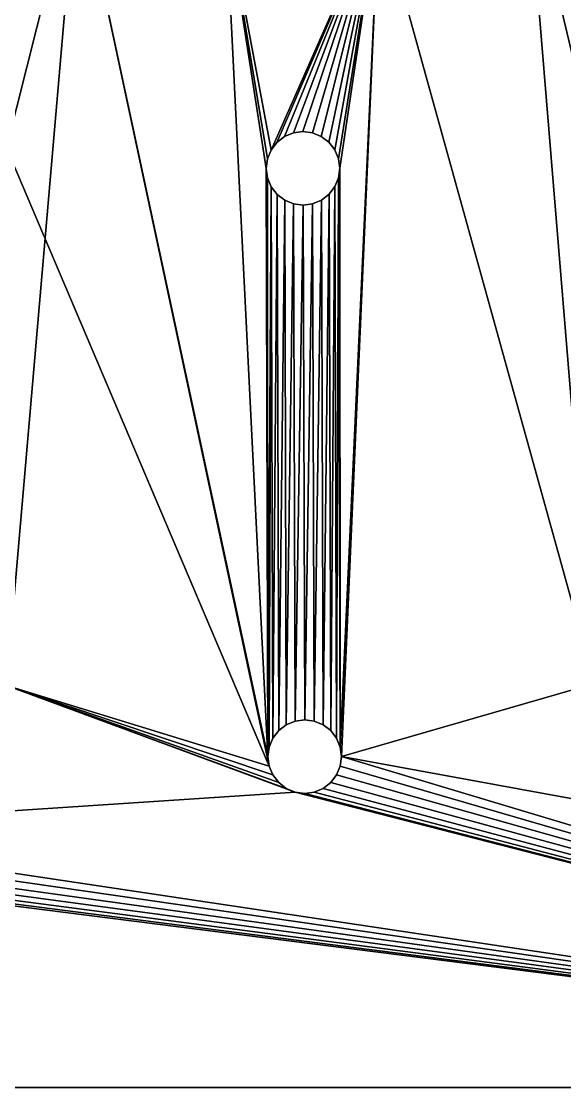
# Model space of a CAD drawing. Header units: metres. Extents: x 0.5 to 11.6, y 0.4 to 11.6.
# Drawn here: x 8.157 to 9.081, y 5.607 to 7.42 of the extents above; entities that cross this region are included whole.
import ezdxf

# ---------------------------------------------------------------- set-up
doc = ezdxf.new("R2010")
doc.units = ezdxf.units.M

msp = doc.modelspace()

# ---------------------------------------------------------------- meshes
at = {"layer": 'OutsideLine'}
mesh = msp.add_polyface(dxfattribs=at)
corners = [(8.5787, 6.1542), (8.132, 6.2914), (8.252, 7.6825), (8.5766, 6.1703), (8.5043, 7.6157), (8.5736, 7.1701), (8.5758, 7.154), (6.9463, 6.4095), (6.9484, 6.8356), (7.882, 7.3084), (6.9579, 6.849), (6.9635, 6.8643), (6.965, 6.8805), (7.3329, 7.8575), (7.3329, 9.3575), (7.6409, 8.4741), (7.7092, 8.2221), (7.8404, 7.9964), (8.0255, 7.8124), (8.132, 7.2049), (8.5757, 7.1863), (8.5819, 7.2014), (8.7654, 7.6164), (8.5918, 7.2144), (8.6047, 7.2244), (8.6198, 7.2307), (8.5821, 7.1389), (8.5849, 6.2016), (8.5921, 7.126), (8.5949, 6.2145), (8.6051, 7.1161), (8.6078, 6.2245), (8.6201, 7.1099), (8.6229, 6.2307), (8.6363, 7.1078), (8.6391, 6.2328), (8.6525, 7.11), (8.6552, 6.2307), (8.6676, 7.1163), (7.2294, 8.1075), (7.1757, 8.55), (7.1919, 8.5479), (7.2081, 8.55), (7.2232, 8.5562), (7.2361, 8.5662), (7.246, 8.5791), (7.2523, 8.5942), (7.2544, 8.6104)]
mesh.append_faces([[corners[k] for k in face] for face in [(7, 8, 9), (9, 18, 19), (19, 2, 1), (20, 4, 21), (21, 22, 23), (23, 22, 24), (24, 22, 25), (26, 3, 6), (39, 44, 13)]], dxfattribs={"vtx0": -1, "vtx1": -1})
mesh.append_faces([[corners[k] for k in face] for face in [(0, 1, 2), (3, 4, 5), (9, 12, 13), (9, 13, 14), (9, 14, 15)]], dxfattribs={"vtx0": -1, "vtx1": -1, "vtx2": -1})
mesh.append_faces([[corners[k] for k in face] for face in [(3, 2, 4), (3, 5, 6), (9, 8, 10), (9, 10, 11), (9, 11, 12), (9, 15, 16), (9, 16, 17), (9, 17, 18), (19, 18, 2), (4, 20, 5), (21, 4, 22), (27, 26, 28), (29, 28, 30), (31, 30, 32), (33, 32, 34), (35, 34, 36), (37, 36, 38), (39, 40, 41), (39, 41, 42), (39, 42, 43), (39, 43, 44), (13, 44, 45), (13, 45, 46), (13, 46, 47)]], dxfattribs={"vtx0": -1, "vtx2": -1})
mesh = msp.add_polyface(dxfattribs=at)
corners = [(8.132, 7.2049, 0.0625), (8.5787, 6.1542, 0.0625), (8.252, 7.6825, 0.0625), (8.5766, 6.1703, 0.0625), (8.5043, 7.6157, 0.0625), (8.5736, 7.1701, 0.0625), (8.5758, 7.154, 0.0625), (6.9484, 6.8356, 0.0625), (6.9463, 6.4095, 0.0625), (7.882, 7.3084, 0.0625), (6.9579, 6.849, 0.0625), (6.9635, 6.8643, 0.0625), (6.965, 6.8805, 0.0625), (7.3329, 7.8575, 0.0625), (7.3329, 9.3575, 0.0625), (7.6409, 8.4741, 0.0625), (7.7092, 8.2221, 0.0625), (7.8404, 7.9964, 0.0625), (8.0255, 7.8124, 0.0625), (8.5821, 7.1389, 0.0625), (8.5849, 6.2016, 0.0625), (8.5921, 7.126, 0.0625), (8.5949, 6.2145, 0.0625), (8.6051, 7.1161, 0.0625), (8.6078, 6.2245, 0.0625), (8.6201, 7.1099, 0.0625), (8.6229, 6.2307, 0.0625), (8.6363, 7.1078, 0.0625), (8.6391, 6.2328, 0.0625), (8.6525, 7.11, 0.0625), (8.6552, 6.2307, 0.0625), (8.6676, 7.1163, 0.0625), (8.5819, 7.2014, 0.0625), (8.7654, 7.6164, 0.0625), (8.5757, 7.1863, 0.0625), (8.5918, 7.2144, 0.0625), (8.6047, 7.2244, 0.0625), (7.1607, 8.5562, 0.0625), (7.2294, 8.1075, 0.0625), (7.1757, 8.55, 0.0625), (7.1919, 8.5479, 0.0625), (7.2081, 8.55, 0.0625), (7.2232, 8.5562, 0.0625), (7.2361, 8.5662, 0.0625), (7.246, 8.5791, 0.0625), (7.2523, 8.5942, 0.0625), (7.2544, 8.6104, 0.0625)]
mesh.append_faces([[corners[k] for k in face] for face in [(2, 3, 4), (5, 3, 6), (7, 9, 10), (10, 9, 11), (11, 9, 12), (15, 9, 16), (16, 9, 17), (17, 9, 18), (18, 0, 2), (19, 20, 21), (21, 22, 23), (23, 24, 25), (25, 26, 27), (27, 28, 29), (29, 30, 31), (4, 32, 33), (32, 4, 34), (34, 4, 5), (37, 38, 39), (39, 38, 40), (40, 38, 41), (41, 38, 42), (42, 38, 43), (43, 13, 44), (44, 13, 45), (45, 13, 46)]], dxfattribs={"vtx0": -1, "vtx1": -1})
mesh.append_faces([[corners[k] for k in face] for face in [(0, 1, 2), (4, 3, 5), (12, 9, 13), (13, 9, 14), (14, 9, 15), (14, 46, 13)]], dxfattribs={"vtx0": -1, "vtx1": -1, "vtx2": -1})
mesh.append_faces([[corners[k] for k in face] for face in [(7, 8, 9), (18, 9, 0), (3, 19, 6), (33, 32, 35), (33, 35, 36), (43, 38, 13)]], dxfattribs={"vtx0": -1, "vtx2": -1})
mesh = msp.add_polyface(dxfattribs=at)
corners = [(10.0345, 8.1075, 0.0625), (9.931, 9.3575, 0.0625), (9.931, 7.8575, 0.0625), (10.0095, 8.6104, 0.0625), (10.0116, 8.5942, 0.0625), (10.0179, 8.5791, 0.0625), (10.0278, 8.5662, 0.0625), (10.0407, 8.5562, 0.0625), (10.0558, 8.55, 0.0625), (10.3225, 6.9428, 0.0625), (10.3099, 6.9324, 0.0625), (10.3005, 6.9191, 0.0625), (10.2949, 6.9037, 0.0625), (10.2934, 6.8875, 0.0625), (9.6238, 8.4798, 0.0625), (8.7016, 6.1703, 0.0625), (9.132, 6.2945, 0.0625), (8.7654, 7.6164, 0.0625), (9.0173, 7.6847, 0.0625), (9.132, 7.2049, 0.0625), (9.243, 7.8159, 0.0625), (9.382, 7.3084, 0.0625), (9.4271, 8.001, 0.0625), (10.324, 6.4034, 0.0625), (9.5569, 8.2275, 0.0625), (8.6676, 7.1163, 0.0625), (8.6552, 6.2307, 0.0625), (8.6703, 6.2245, 0.0625), (8.6805, 7.1263, 0.0625), (8.6833, 6.2145, 0.0625), (8.6904, 7.1392, 0.0625), (8.6932, 6.2016, 0.0625), (8.6966, 7.1543, 0.0625), (8.6994, 6.1865, 0.0625), (8.6986, 7.1705, 0.0625), (8.6047, 7.2244, 0.0625), (8.6198, 7.2307, 0.0625), (8.636, 7.2328, 0.0625), (8.6521, 7.2307, 0.0625), (8.6672, 7.2245, 0.0625), (8.6802, 7.2147, 0.0625), (8.6902, 7.2017, 0.0625), (8.6965, 7.1867, 0.0625)]
mesh.append_faces([[corners[k] for k in face] for face in [(0, 1, 2), (3, 0, 4), (4, 0, 5), (5, 0, 6), (6, 0, 7), (7, 0, 8), (9, 2, 10), (10, 2, 11), (11, 2, 12), (12, 2, 13), (17, 16, 18), (18, 19, 20), (19, 18, 16), (20, 21, 22), (22, 23, 24), (24, 23, 14), (25, 27, 28), (28, 29, 30), (30, 31, 32), (32, 33, 34)]], dxfattribs={"vtx0": -1, "vtx1": -1})
mesh.append_faces([[corners[k] for k in face] for face in [(1, 14, 2), (15, 16, 17), (14, 23, 2), (2, 23, 13), (17, 34, 33)]], dxfattribs={"vtx0": -1, "vtx1": -1, "vtx2": -1})
mesh.append_faces([[corners[k] for k in face] for face in [(20, 19, 21), (22, 21, 23), (25, 26, 27), (28, 27, 29), (17, 35, 36), (17, 36, 37), (17, 37, 38), (17, 38, 39), (17, 39, 40), (17, 40, 41), (17, 41, 42), (17, 42, 34), (17, 33, 15)]], dxfattribs={"vtx0": -1, "vtx2": -1})
mesh = msp.add_polyface(dxfattribs=at)
corners = [(9.931, 7.8575), (10.2949, 6.9037), (10.2934, 6.8875), (10.3005, 6.9191), (10.3099, 6.9324), (10.3225, 6.9428), (10.0095, 8.6104), (10.0345, 8.1075), (10.0116, 8.5942), (10.0179, 8.5791), (10.0278, 8.5662), (10.0407, 8.5562), (10.0558, 8.55), (10.0345, 9.1075), (9.243, 7.8159), (9.132, 7.2049), (9.0173, 7.6847), (9.382, 7.3084), (9.4271, 8.001), (10.324, 6.4034), (9.5569, 8.2275), (9.6238, 8.4798), (9.931, 9.3575), (9.132, 6.2945), (8.7016, 6.1703), (8.7654, 7.6164), (8.6198, 7.2307), (8.636, 7.2328), (8.6521, 7.2307), (8.6672, 7.2245), (8.6802, 7.2147), (8.6902, 7.2017), (8.6965, 7.1867), (8.6986, 7.1705), (8.6994, 6.1865), (8.6552, 6.2307), (8.6676, 7.1163), (8.6703, 6.2245), (8.6805, 7.1263), (8.6833, 6.2145), (8.6904, 7.1392), (8.6932, 6.2016), (8.6966, 7.1543)]
mesh.append_faces([[corners[k] for k in face] for face in [(1, 0, 3), (3, 0, 4), (4, 0, 5), (14, 15, 16), (15, 14, 17), (17, 18, 19), (23, 16, 15), (26, 25, 27), (27, 25, 28), (28, 25, 29), (29, 25, 30), (30, 25, 31), (31, 25, 32), (32, 25, 33), (34, 25, 24), (35, 36, 37), (37, 38, 39)]], dxfattribs={"vtx0": -1, "vtx1": -1})
mesh.append_faces([[corners[k] for k in face] for face in [(0, 13, 6), (19, 21, 0), (0, 21, 22), (19, 0, 2), (23, 24, 25), (33, 25, 34)]], dxfattribs={"vtx0": -1, "vtx1": -1, "vtx2": -1})
mesh.append_faces([[corners[k] for k in face] for face in [(0, 1, 2), (6, 7, 0), (7, 6, 8), (7, 8, 9), (7, 9, 10), (7, 10, 11), (7, 11, 12), (17, 14, 18), (19, 18, 20), (19, 20, 21), (23, 25, 16), (37, 36, 38), (39, 38, 40), (41, 40, 42), (34, 42, 33)]], dxfattribs={"vtx0": -1, "vtx2": -1})
mesh = msp.add_polyface(dxfattribs=at)
corners = [(6.6876, 5.6075), (7.5925, 5.9864), (10.5785, 5.6075), (7.5772, 5.9884), (7.563, 5.9943), (7.0644, 6.2914), (7.5507, 6.0037), (7.5413, 6.0159), (7.5354, 6.0301), (7.5334, 6.0454), (7.6078, 5.9885), (7.622, 5.9944), (7.6343, 6.0038), (7.6436, 6.016), (7.6495, 6.0303), (7.6515, 6.0456), (8.6229, 6.11), (8.132, 6.2914), (8.6078, 6.1162), (8.5949, 6.1261), (8.5849, 6.1391), (8.5787, 6.1542), (8.252, 7.6825), (8.5766, 6.1703), (7.5354, 6.0607), (7.5413, 6.0749), (7.5506, 6.0872), (7.5628, 6.0966), (7.5771, 6.1025), (7.5924, 6.1045), (7.6076, 6.1026), (7.6219, 6.0967), (7.6341, 6.0873), (7.6435, 6.0751), (7.6495, 6.0609), (8.5821, 7.1389), (8.5787, 6.1865), (8.5849, 6.2016), (8.5921, 7.126), (8.5949, 6.2145), (8.6051, 7.1161), (8.6078, 6.2245), (8.6201, 7.1099), (8.6229, 6.2307), (8.6363, 7.1078), (8.6391, 6.2328), (8.6525, 7.11), (8.6552, 6.2307)]
mesh.append_faces([[corners[k] for k in face] for face in [(0, 1, 2), (1, 0, 3), (4, 5, 6), (6, 5, 7), (7, 5, 8), (8, 5, 9), (16, 17, 18), (18, 17, 19), (19, 17, 20), (20, 17, 21), (21, 22, 23), (24, 5, 25), (25, 5, 26), (26, 5, 27), (27, 5, 28), (28, 17, 29), (29, 17, 30), (30, 17, 31), (31, 17, 32), (32, 17, 33), (33, 17, 34), (34, 17, 15), (23, 35, 36), (36, 35, 37), (37, 38, 39), (39, 40, 41), (41, 42, 43), (43, 44, 45), (45, 46, 47)]], dxfattribs={"vtx0": -1, "vtx1": -1})
mesh.append_faces([[corners[k] for k in face] for face in [(16, 15, 17)]], dxfattribs={"vtx0": -1, "vtx1": -1, "vtx2": -1})
mesh.append_faces([[corners[k] for k in face] for face in [(2, 1, 10), (2, 10, 11), (2, 11, 12), (2, 12, 13), (2, 13, 14), (2, 14, 15), (5, 24, 9), (28, 5, 17)]], dxfattribs={"vtx0": -1, "vtx2": -1})
mesh = msp.add_polyface(dxfattribs=at)
corners = [(7.5925, 5.9864, 0.0625), (6.6876, 5.6075, 0.0625), (10.5785, 5.6075, 0.0625), (7.0644, 6.2914, 0.0625), (7.563, 5.9943, 0.0625), (7.5507, 6.0037, 0.0625), (7.5413, 6.0159, 0.0625), (7.5354, 6.0301, 0.0625), (7.5334, 6.0454, 0.0625), (7.6078, 5.9885, 0.0625), (7.622, 5.9944, 0.0625), (7.6343, 6.0038, 0.0625), (7.6436, 6.016, 0.0625), (7.6495, 6.0303, 0.0625), (7.6515, 6.0456, 0.0625), (8.6229, 6.11, 0.0625), (8.132, 6.2914, 0.0625), (8.6078, 6.1162, 0.0625), (8.5949, 6.1261, 0.0625), (8.5849, 6.1391, 0.0625), (8.132, 7.2049, 0.0625), (8.5787, 6.1542, 0.0625), (8.252, 7.6825, 0.0625), (8.5766, 6.1703, 0.0625), (7.5771, 6.1025, 0.0625), (7.5628, 6.0966, 0.0625), (7.5506, 6.0872, 0.0625), (7.5413, 6.0749, 0.0625), (7.5354, 6.0607, 0.0625), (7.5924, 6.1045, 0.0625), (7.6076, 6.1026, 0.0625), (7.6219, 6.0967, 0.0625), (7.6341, 6.0873, 0.0625), (7.6435, 6.0751, 0.0625), (7.6495, 6.0609, 0.0625), (8.5821, 7.1389, 0.0625), (8.5787, 6.1865, 0.0625), (8.5849, 6.2016, 0.0625), (8.5921, 7.126, 0.0625), (8.5949, 6.2145, 0.0625), (8.6051, 7.1161, 0.0625), (8.6078, 6.2245, 0.0625), (8.6201, 7.1099, 0.0625), (8.6229, 6.2307, 0.0625), (8.6363, 7.1078, 0.0625), (8.6391, 6.2328, 0.0625), (8.6525, 7.11, 0.0625), (8.6552, 6.2307, 0.0625)]
mesh.append_faces([[corners[k] for k in face] for face in [(0, 2, 9), (9, 2, 10), (10, 2, 11), (11, 2, 12), (12, 2, 13), (13, 2, 14), (16, 19, 20), (3, 24, 16), (24, 3, 25), (25, 3, 26), (26, 3, 27), (27, 3, 28), (28, 3, 8)]], dxfattribs={"vtx0": -1, "vtx1": -1})
mesh.append_faces([[corners[k] for k in face] for face in [(14, 15, 16)]], dxfattribs={"vtx0": -1, "vtx1": -1, "vtx2": -1})
mesh.append_faces([[corners[k] for k in face] for face in [(0, 1, 2), (3, 4, 5), (3, 5, 6), (3, 6, 7), (3, 7, 8), (16, 15, 17), (16, 17, 18), (16, 18, 19), (20, 19, 21), (22, 21, 23), (16, 24, 29), (16, 29, 30), (16, 30, 31), (16, 31, 32), (16, 32, 33), (16, 33, 34), (16, 34, 14), (35, 23, 36), (35, 36, 37), (38, 37, 39), (40, 39, 41), (42, 41, 43), (44, 43, 45), (46, 45, 47)]], dxfattribs={"vtx0": -1, "vtx2": -1})
mesh = msp.add_polyface(dxfattribs=at)
corners = [(8.636, 7.2328, 0.0625), (8.6198, 7.2307), (8.636, 7.2328), (8.6198, 7.2307, 0.0625)]
mesh.append_faces([[corners[k] for k in face] for face in [(0, 1, 2), (1, 0, 3)]], dxfattribs={"vtx0": -1})
mesh = msp.add_polyface(dxfattribs=at)
corners = [(8.6521, 7.2307, 0.0625), (8.636, 7.2328), (8.6521, 7.2307), (8.636, 7.2328, 0.0625)]
mesh.append_faces([[corners[k] for k in face] for face in [(0, 1, 2), (1, 0, 3)]], dxfattribs={"vtx0": -1})
mesh = msp.add_polyface(dxfattribs=at)
corners = [(8.6047, 7.2244, 0.0625), (8.5918, 7.2144), (8.6047, 7.2244), (8.5918, 7.2144, 0.0625)]
mesh.append_faces([[corners[k] for k in face] for face in [(0, 1, 2), (1, 0, 3)]], dxfattribs={"vtx0": -1})
mesh = msp.add_polyface(dxfattribs=at)
corners = [(8.6198, 7.2307, 0.0625), (8.6047, 7.2244), (8.6198, 7.2307), (8.6047, 7.2244, 0.0625)]
mesh.append_faces([[corners[k] for k in face] for face in [(0, 1, 2), (1, 0, 3)]], dxfattribs={"vtx0": -1})
mesh = msp.add_polyface(dxfattribs=at)
corners = [(8.6672, 7.2245, 0.0625), (8.6521, 7.2307), (8.6672, 7.2245), (8.6521, 7.2307, 0.0625)]
mesh.append_faces([[corners[k] for k in face] for face in [(0, 1, 2), (1, 0, 3)]], dxfattribs={"vtx0": -1})
mesh = msp.add_polyface(dxfattribs=at)
corners = [(8.6802, 7.2147, 0.0625), (8.6672, 7.2245), (8.6802, 7.2147), (8.6672, 7.2245, 0.0625)]
mesh.append_faces([[corners[k] for k in face] for face in [(0, 1, 2), (1, 0, 3)]], dxfattribs={"vtx0": -1})
mesh = msp.add_polyface(dxfattribs=at)
corners = [(8.6802, 7.2147, 0.0625), (8.6902, 7.2017), (8.6902, 7.2017, 0.0625), (8.6802, 7.2147)]
mesh.append_faces([[corners[k] for k in face] for face in [(0, 1, 2), (1, 0, 3)]], dxfattribs={"vtx0": -1})
mesh = msp.add_polyface(dxfattribs=at)
corners = [(8.5819, 7.2014), (8.5757, 7.1863, 0.0625), (8.5757, 7.1863), (8.5819, 7.2014, 0.0625)]
mesh.append_faces([[corners[k] for k in face] for face in [(0, 1, 2), (1, 0, 3)]], dxfattribs={"vtx0": -1})
mesh = msp.add_polyface(dxfattribs=at)
corners = [(8.5918, 7.2144), (8.5819, 7.2014, 0.0625), (8.5819, 7.2014), (8.5918, 7.2144, 0.0625)]
mesh.append_faces([[corners[k] for k in face] for face in [(0, 1, 2), (1, 0, 3)]], dxfattribs={"vtx0": -1})
mesh = msp.add_polyface(dxfattribs=at)
corners = [(8.6902, 7.2017, 0.0625), (8.6965, 7.1867), (8.6965, 7.1867, 0.0625), (8.6902, 7.2017)]
mesh.append_faces([[corners[k] for k in face] for face in [(0, 1, 2), (1, 0, 3)]], dxfattribs={"vtx0": -1})
mesh = msp.add_polyface(dxfattribs=at)
corners = [(8.5757, 7.1863), (8.5736, 7.1701, 0.0625), (8.5736, 7.1701), (8.5757, 7.1863, 0.0625)]
mesh.append_faces([[corners[k] for k in face] for face in [(0, 1, 2), (1, 0, 3)]], dxfattribs={"vtx0": -1})
mesh = msp.add_polyface(dxfattribs=at)
corners = [(8.6965, 7.1867, 0.0625), (8.6986, 7.1705), (8.6986, 7.1705, 0.0625), (8.6965, 7.1867)]
mesh.append_faces([[corners[k] for k in face] for face in [(0, 1, 2), (1, 0, 3)]], dxfattribs={"vtx0": -1})
mesh = msp.add_polyface(dxfattribs=at)
corners = [(8.5736, 7.1701), (8.5758, 7.154, 0.0625), (8.5758, 7.154), (8.5736, 7.1701, 0.0625)]
mesh.append_faces([[corners[k] for k in face] for face in [(0, 1, 2), (1, 0, 3)]], dxfattribs={"vtx0": -1})
mesh = msp.add_polyface(dxfattribs=at)
corners = [(8.6986, 7.1705, 0.0625), (8.6966, 7.1543), (8.6966, 7.1543, 0.0625), (8.6986, 7.1705)]
mesh.append_faces([[corners[k] for k in face] for face in [(0, 1, 2), (1, 0, 3)]], dxfattribs={"vtx0": -1})
mesh = msp.add_polyface(dxfattribs=at)
corners = [(10.5785, 5.6075), (7.6515, 6.0456), (8.6229, 6.11), (8.6391, 6.1078), (8.6552, 6.11), (8.6703, 6.1162), (8.6833, 6.1261), (8.6932, 6.1391), (8.6994, 6.1542), (8.7016, 6.1703), (9.6496, 5.9972), (9.132, 6.2945), (9.6374, 6.0066), (9.628, 6.0188), (9.622, 6.0331), (9.62, 6.0483), (9.6639, 5.9914), (9.6791, 5.9894), (9.6944, 5.9914), (9.7087, 5.9973), (9.7209, 6.0067), (9.7302, 6.019), (9.7361, 6.0332), (9.7381, 6.0485), (10.2193, 6.2944), (9.622, 6.0636), (9.6279, 6.0779), (9.6372, 6.0901), (9.6495, 6.0995), (9.6637, 6.1054), (9.679, 6.1075), (9.6943, 6.1055), (9.7085, 6.0996), (9.7208, 6.0902), (9.7302, 6.078), (9.7361, 6.0638), (8.6833, 6.2145), (8.6904, 7.1392), (8.6932, 6.2016), (8.6966, 7.1543), (8.6994, 6.1865)]
mesh.append_faces([[corners[k] for k in face] for face in [(10, 11, 12), (12, 11, 13), (13, 11, 14), (14, 11, 15), (25, 11, 26), (26, 11, 27), (27, 11, 28), (28, 11, 29), (29, 24, 30), (30, 24, 31), (31, 24, 32), (32, 24, 33), (33, 24, 34), (34, 24, 35), (35, 24, 23), (36, 37, 38), (38, 39, 40)]], dxfattribs={"vtx0": -1, "vtx1": -1})
mesh.append_faces([[corners[k] for k in face] for face in [(0, 1, 2), (0, 9, 10), (10, 9, 11), (0, 23, 24)]], dxfattribs={"vtx0": -1, "vtx1": -1, "vtx2": -1})
mesh.append_faces([[corners[k] for k in face] for face in [(0, 2, 3), (0, 3, 4), (0, 4, 5), (0, 5, 6), (0, 6, 7), (0, 7, 8), (0, 8, 9), (0, 10, 16), (0, 16, 17), (0, 17, 18), (0, 18, 19), (0, 19, 20), (0, 20, 21), (0, 21, 22), (0, 22, 23), (11, 25, 15), (29, 11, 24)]], dxfattribs={"vtx0": -1, "vtx2": -1})
mesh = msp.add_polyface(dxfattribs=at)
corners = [(7.6515, 6.0456, 0.0625), (10.5785, 5.6075, 0.0625), (8.6229, 6.11, 0.0625), (8.6391, 6.1078, 0.0625), (8.6552, 6.11, 0.0625), (8.6703, 6.1162, 0.0625), (8.6833, 6.1261, 0.0625), (8.6932, 6.1391, 0.0625), (8.6994, 6.1542, 0.0625), (8.7016, 6.1703, 0.0625), (9.6496, 5.9972, 0.0625), (9.132, 6.2945, 0.0625), (9.6374, 6.0066, 0.0625), (9.628, 6.0188, 0.0625), (9.622, 6.0331, 0.0625), (9.62, 6.0483, 0.0625), (9.6639, 5.9914, 0.0625), (9.6791, 5.9894, 0.0625), (9.6944, 5.9914, 0.0625), (9.7087, 5.9973, 0.0625), (9.7209, 6.0067, 0.0625), (9.7302, 6.019, 0.0625), (9.7361, 6.0332, 0.0625), (9.7381, 6.0485, 0.0625), (10.2193, 6.2944, 0.0625), (9.6637, 6.1054, 0.0625), (9.6495, 6.0995, 0.0625), (9.6372, 6.0901, 0.0625), (9.6279, 6.0779, 0.0625), (9.622, 6.0636, 0.0625), (9.679, 6.1075, 0.0625), (9.6943, 6.1055, 0.0625), (9.7085, 6.0996, 0.0625), (9.7208, 6.0902, 0.0625), (9.7302, 6.078, 0.0625), (9.7361, 6.0638, 0.0625), (8.6904, 7.1392, 0.0625), (8.6833, 6.2145, 0.0625), (8.6932, 6.2016, 0.0625), (8.6966, 7.1543, 0.0625), (8.6994, 6.1865, 0.0625)]
mesh.append_faces([[corners[k] for k in face] for face in [(2, 1, 3), (3, 1, 4), (4, 1, 5), (5, 1, 6), (6, 1, 7), (7, 1, 8), (8, 1, 9), (10, 1, 16), (16, 1, 17), (17, 1, 18), (18, 1, 19), (19, 1, 20), (20, 1, 21), (21, 1, 22), (22, 1, 23), (11, 25, 24), (25, 11, 26), (26, 11, 27), (27, 11, 28), (28, 11, 29), (29, 11, 15)]], dxfattribs={"vtx0": -1, "vtx1": -1})
mesh.append_faces([[corners[k] for k in face] for face in [(0, 1, 2), (9, 1, 10), (9, 10, 11), (23, 1, 24)]], dxfattribs={"vtx0": -1, "vtx1": -1, "vtx2": -1})
mesh.append_faces([[corners[k] for k in face] for face in [(11, 10, 12), (11, 12, 13), (11, 13, 14), (11, 14, 15), (24, 25, 30), (24, 30, 31), (24, 31, 32), (24, 32, 33), (24, 33, 34), (24, 34, 35), (24, 35, 23), (36, 37, 38), (39, 38, 40)]], dxfattribs={"vtx0": -1, "vtx2": -1})
mesh = msp.add_polyface(dxfattribs=at)
corners = [(8.5758, 7.154), (8.5821, 7.1389, 0.0625), (8.5821, 7.1389), (8.5758, 7.154, 0.0625)]
mesh.append_faces([[corners[k] for k in face] for face in [(0, 1, 2), (1, 0, 3)]], dxfattribs={"vtx0": -1})
mesh = msp.add_polyface(dxfattribs=at)
corners = [(8.6966, 7.1543, 0.0625), (8.6904, 7.1392), (8.6904, 7.1392, 0.0625), (8.6966, 7.1543)]
mesh.append_faces([[corners[k] for k in face] for face in [(0, 1, 2), (1, 0, 3)]], dxfattribs={"vtx0": -1})
mesh = msp.add_polyface(dxfattribs=at)
corners = [(8.5821, 7.1389), (8.5921, 7.126, 0.0625), (8.5921, 7.126), (8.5821, 7.1389, 0.0625)]
mesh.append_faces([[corners[k] for k in face] for face in [(0, 1, 2), (1, 0, 3)]], dxfattribs={"vtx0": -1})
mesh = msp.add_polyface(dxfattribs=at)
corners = [(8.5921, 7.126, 0.0625), (8.6051, 7.1161), (8.5921, 7.126), (8.6051, 7.1161, 0.0625)]
mesh.append_faces([[corners[k] for k in face] for face in [(0, 1, 2), (1, 0, 3)]], dxfattribs={"vtx0": -1})
mesh = msp.add_polyface(dxfattribs=at)
corners = [(8.6676, 7.1163, 0.0625), (8.6805, 7.1263), (8.6676, 7.1163), (8.6805, 7.1263, 0.0625)]
mesh.append_faces([[corners[k] for k in face] for face in [(0, 1, 2), (1, 0, 3)]], dxfattribs={"vtx0": -1})
mesh = msp.add_polyface(dxfattribs=at)
corners = [(8.6904, 7.1392, 0.0625), (8.6805, 7.1263), (8.6805, 7.1263, 0.0625), (8.6904, 7.1392)]
mesh.append_faces([[corners[k] for k in face] for face in [(0, 1, 2), (1, 0, 3)]], dxfattribs={"vtx0": -1})
mesh = msp.add_polyface(dxfattribs=at)
corners = [(8.6051, 7.1161, 0.0625), (8.6201, 7.1099), (8.6051, 7.1161), (8.6201, 7.1099, 0.0625)]
mesh.append_faces([[corners[k] for k in face] for face in [(0, 1, 2), (1, 0, 3)]], dxfattribs={"vtx0": -1})
mesh = msp.add_polyface(dxfattribs=at)
corners = [(8.6201, 7.1099, 0.0625), (8.6363, 7.1078), (8.6201, 7.1099), (8.6363, 7.1078, 0.0625)]
mesh.append_faces([[corners[k] for k in face] for face in [(0, 1, 2), (1, 0, 3)]], dxfattribs={"vtx0": -1})
mesh = msp.add_polyface(dxfattribs=at)
corners = [(8.6363, 7.1078, 0.0625), (8.6525, 7.11), (8.6363, 7.1078), (8.6525, 7.11, 0.0625)]
mesh.append_faces([[corners[k] for k in face] for face in [(0, 1, 2), (1, 0, 3)]], dxfattribs={"vtx0": -1})
mesh = msp.add_polyface(dxfattribs=at)
corners = [(8.6525, 7.11, 0.0625), (8.6676, 7.1163), (8.6525, 7.11), (8.6676, 7.1163, 0.0625)]
mesh.append_faces([[corners[k] for k in face] for face in [(0, 1, 2), (1, 0, 3)]], dxfattribs={"vtx0": -1})
mesh = msp.add_polyface(dxfattribs=at)
corners = [(8.6078, 6.2245, 0.0625), (8.5949, 6.2145), (8.6078, 6.2245), (8.5949, 6.2145, 0.0625)]
mesh.append_faces([[corners[k] for k in face] for face in [(0, 1, 2), (1, 0, 3)]], dxfattribs={"vtx0": -1})
mesh = msp.add_polyface(dxfattribs=at)
corners = [(8.6229, 6.2307, 0.0625), (8.6078, 6.2245), (8.6229, 6.2307), (8.6078, 6.2245, 0.0625)]
mesh.append_faces([[corners[k] for k in face] for face in [(0, 1, 2), (1, 0, 3)]], dxfattribs={"vtx0": -1})
mesh = msp.add_polyface(dxfattribs=at)
corners = [(8.6391, 6.2328, 0.0625), (8.6229, 6.2307), (8.6391, 6.2328), (8.6229, 6.2307, 0.0625)]
mesh.append_faces([[corners[k] for k in face] for face in [(0, 1, 2), (1, 0, 3)]], dxfattribs={"vtx0": -1})
mesh = msp.add_polyface(dxfattribs=at)
corners = [(8.6552, 6.2307, 0.0625), (8.6391, 6.2328), (8.6552, 6.2307), (8.6391, 6.2328, 0.0625)]
mesh.append_faces([[corners[k] for k in face] for face in [(0, 1, 2), (1, 0, 3)]], dxfattribs={"vtx0": -1})
mesh = msp.add_polyface(dxfattribs=at)
corners = [(8.6703, 6.2245, 0.0625), (8.6552, 6.2307), (8.6703, 6.2245), (8.6552, 6.2307, 0.0625)]
mesh.append_faces([[corners[k] for k in face] for face in [(0, 1, 2), (1, 0, 3)]], dxfattribs={"vtx0": -1})
mesh = msp.add_polyface(dxfattribs=at)
corners = [(8.6833, 6.2145, 0.0625), (8.6703, 6.2245), (8.6833, 6.2145), (8.6703, 6.2245, 0.0625)]
mesh.append_faces([[corners[k] for k in face] for face in [(0, 1, 2), (1, 0, 3)]], dxfattribs={"vtx0": -1})
mesh = msp.add_polyface(dxfattribs=at)
corners = [(8.5849, 6.2016), (8.5787, 6.1865, 0.0625), (8.5787, 6.1865), (8.5849, 6.2016, 0.0625)]
mesh.append_faces([[corners[k] for k in face] for face in [(0, 1, 2), (1, 0, 3)]], dxfattribs={"vtx0": -1})
mesh = msp.add_polyface(dxfattribs=at)
corners = [(8.5949, 6.2145), (8.5849, 6.2016, 0.0625), (8.5849, 6.2016), (8.5949, 6.2145, 0.0625)]
mesh.append_faces([[corners[k] for k in face] for face in [(0, 1, 2), (1, 0, 3)]], dxfattribs={"vtx0": -1})
mesh = msp.add_polyface(dxfattribs=at)
corners = [(8.6833, 6.2145, 0.0625), (8.6932, 6.2016), (8.6932, 6.2016, 0.0625), (8.6833, 6.2145)]
mesh.append_faces([[corners[k] for k in face] for face in [(0, 1, 2), (1, 0, 3)]], dxfattribs={"vtx0": -1})
mesh = msp.add_polyface(dxfattribs=at)
corners = [(8.6932, 6.2016, 0.0625), (8.6994, 6.1865), (8.6994, 6.1865, 0.0625), (8.6932, 6.2016)]
mesh.append_faces([[corners[k] for k in face] for face in [(0, 1, 2), (1, 0, 3)]], dxfattribs={"vtx0": -1})
mesh = msp.add_polyface(dxfattribs=at)
corners = [(8.5787, 6.1865), (8.5766, 6.1703, 0.0625), (8.5766, 6.1703), (8.5787, 6.1865, 0.0625)]
mesh.append_faces([[corners[k] for k in face] for face in [(0, 1, 2), (1, 0, 3)]], dxfattribs={"vtx0": -1})
mesh = msp.add_polyface(dxfattribs=at)
corners = [(8.6994, 6.1865, 0.0625), (8.7016, 6.1703), (8.7016, 6.1703, 0.0625), (8.6994, 6.1865)]
mesh.append_faces([[corners[k] for k in face] for face in [(0, 1, 2), (1, 0, 3)]], dxfattribs={"vtx0": -1})
mesh = msp.add_polyface(dxfattribs=at)
corners = [(8.5766, 6.1703), (8.5787, 6.1542, 0.0625), (8.5787, 6.1542), (8.5766, 6.1703, 0.0625)]
mesh.append_faces([[corners[k] for k in face] for face in [(0, 1, 2), (1, 0, 3)]], dxfattribs={"vtx0": -1})
mesh = msp.add_polyface(dxfattribs=at)
corners = [(8.7016, 6.1703, 0.0625), (8.6994, 6.1542), (8.6994, 6.1542, 0.0625), (8.7016, 6.1703)]
mesh.append_faces([[corners[k] for k in face] for face in [(0, 1, 2), (1, 0, 3)]], dxfattribs={"vtx0": -1})
mesh = msp.add_polyface(dxfattribs=at)
corners = [(8.5787, 6.1542), (8.5849, 6.1391, 0.0625), (8.5849, 6.1391), (8.5787, 6.1542, 0.0625)]
mesh.append_faces([[corners[k] for k in face] for face in [(0, 1, 2), (1, 0, 3)]], dxfattribs={"vtx0": -1})
mesh = msp.add_polyface(dxfattribs=at)
corners = [(8.6994, 6.1542, 0.0625), (8.6932, 6.1391), (8.6932, 6.1391, 0.0625), (8.6994, 6.1542)]
mesh.append_faces([[corners[k] for k in face] for face in [(0, 1, 2), (1, 0, 3)]], dxfattribs={"vtx0": -1})
mesh = msp.add_polyface(dxfattribs=at)
corners = [(8.5849, 6.1391), (8.5949, 6.1261, 0.0625), (8.5949, 6.1261), (8.5849, 6.1391, 0.0625)]
mesh.append_faces([[corners[k] for k in face] for face in [(0, 1, 2), (1, 0, 3)]], dxfattribs={"vtx0": -1})
mesh = msp.add_polyface(dxfattribs=at)
corners = [(8.6932, 6.1391, 0.0625), (8.6833, 6.1261), (8.6833, 6.1261, 0.0625), (8.6932, 6.1391)]
mesh.append_faces([[corners[k] for k in face] for face in [(0, 1, 2), (1, 0, 3)]], dxfattribs={"vtx0": -1})
mesh = msp.add_polyface(dxfattribs=at)
corners = [(8.5949, 6.1261, 0.0625), (8.6078, 6.1162), (8.5949, 6.1261), (8.6078, 6.1162, 0.0625)]
mesh.append_faces([[corners[k] for k in face] for face in [(0, 1, 2), (1, 0, 3)]], dxfattribs={"vtx0": -1})
mesh = msp.add_polyface(dxfattribs=at)
corners = [(8.6078, 6.1162, 0.0625), (8.6229, 6.11), (8.6078, 6.1162), (8.6229, 6.11, 0.0625)]
mesh.append_faces([[corners[k] for k in face] for face in [(0, 1, 2), (1, 0, 3)]], dxfattribs={"vtx0": -1})
mesh = msp.add_polyface(dxfattribs=at)
corners = [(8.6229, 6.11, 0.0625), (8.6391, 6.1078), (8.6229, 6.11), (8.6391, 6.1078, 0.0625)]
mesh.append_faces([[corners[k] for k in face] for face in [(0, 1, 2), (1, 0, 3)]], dxfattribs={"vtx0": -1})
mesh = msp.add_polyface(dxfattribs=at)
corners = [(8.6391, 6.1078, 0.0625), (8.6552, 6.11), (8.6391, 6.1078), (8.6552, 6.11, 0.0625)]
mesh.append_faces([[corners[k] for k in face] for face in [(0, 1, 2), (1, 0, 3)]], dxfattribs={"vtx0": -1})
mesh = msp.add_polyface(dxfattribs=at)
corners = [(8.6552, 6.11, 0.0625), (8.6703, 6.1162), (8.6552, 6.11), (8.6703, 6.1162, 0.0625)]
mesh.append_faces([[corners[k] for k in face] for face in [(0, 1, 2), (1, 0, 3)]], dxfattribs={"vtx0": -1})
mesh = msp.add_polyface(dxfattribs=at)
corners = [(8.6703, 6.1162, 0.0625), (8.6833, 6.1261), (8.6703, 6.1162), (8.6833, 6.1261, 0.0625)]
mesh.append_faces([[corners[k] for k in face] for face in [(0, 1, 2), (1, 0, 3)]], dxfattribs={"vtx0": -1})
mesh = msp.add_polyface(dxfattribs=at)
corners = [(10.5785, 5.6075, 0.0625), (6.6876, 5.6075), (10.5785, 5.6075), (6.6876, 5.6075, 0.0625)]
mesh.append_faces([[corners[k] for k in face] for face in [(0, 1, 2), (1, 0, 3)]], dxfattribs={"vtx0": -1})

doc.saveas('drawing.dxf')
